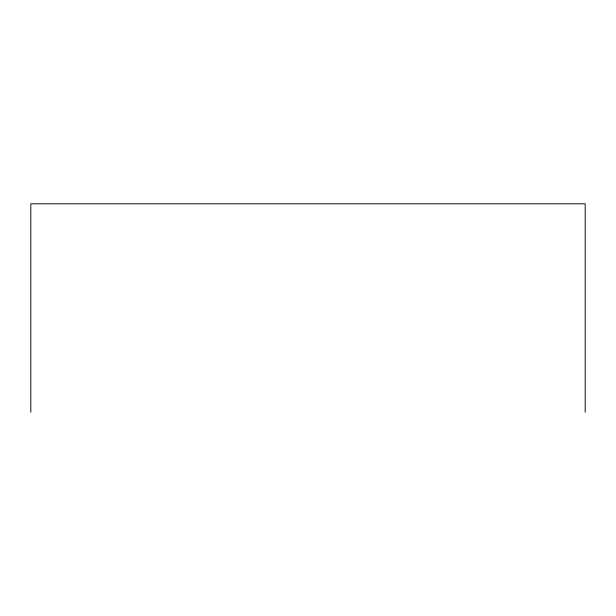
<?xml version="1.0" encoding="UTF-8"?>
<svg xmlns="http://www.w3.org/2000/svg" width="616" height="616" viewBox="0 0 616 616"><rect width="100%" height="100%" fill="white"/><g stroke="black" fill="none" stroke-linecap="round" stroke-linejoin="round"><path stroke-width="0.92" d="M585.2 412.181L585.2 203.819L30.8 203.819L30.8 412.181"/></g></svg>
